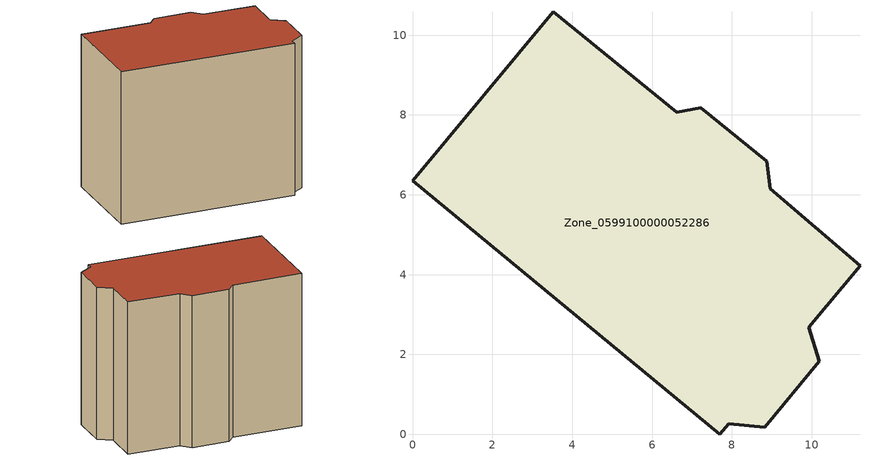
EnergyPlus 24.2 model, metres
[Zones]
Zone_0599100000052286
 floor ground (C_G): 10.19,1.83 8.82,0.18 7.92,0.27 7.7,0 0,6.36 3.53,10.59 6.62,8.07 7.22,8.18 8.88,6.84 8.96,6.15 11.21,4.23 9.93,2.69 z0
 wall outside (C_F): 6.62,8.07 3.53,10.59 0,6.36 7.7,0 7.92,0.27 8.82,0.18 10.19,1.83 9.93,2.69 11.21,4.23 8.96,6.15 8.88,6.84 7.22,8.18 6.62,8.07 z0:8.74
 roof outside (C_R): 8.88,6.84 7.22,8.18 6.62,8.07 3.53,10.59 0,6.36 7.7,0 7.92,0.27 8.82,0.18 10.19,1.83 9.93,2.69 11.21,4.23 8.96,6.15 z8.74
[BUILDING]
Pand.0599100000052286: North Axis=0; Terrain=City; Loads Convergence Tolerance Value=0.04; Temperature Convergence Tolerance Value=0.4; Solar Distribution=FullExterior; Maximum Number of Warmup Days=25; Minimum Number of Warmup Days=1
[Site:Location]
Rotterdam.The.Hague.AP_ZH_NLD Design_Conditions: Latitude=51.96; Longitude=4.45; Time Zone=1; Elevation=-4.5
[SITE:GROUNDTEMPERATURE:BUILDINGSURFACE]
18, 18, 18, 18, 18, 18, 18, 18, 18, 18, 18, 18
[MATERIAL] Thermal Absorptance=0.9; Solar Absorptance=0.7; Visible Absorptance=0.7
Name | Roughness | Thickness | Conductivity | Density | Specific Heat
G.TI.1946 | MediumSmooth | 0.15 | 1 | 540 | 1210
F.TI.1946 | Rough | 0.3 | 0.857143 | 1920 | 840
R.TI.1946 | MediumRough | 0.2 | 0.1 | 1500 | 1000
[CONSTRUCTION]
C_G: G.TI.1946
C_F: F.TI.1946
C_R: R.TI.1946
[ZONE]
Zone_0599100000052286: Type=1; Multiplier=1; Ceiling Height=Autocalculate; Volume=Autocalculate; Floor Area=autocalculate; Part of Total Floor Area=Yes
[ZONEINFILTRATION:DESIGNFLOWRATE]
Infil_Zone_0599100000052286: Zone or ZoneList or Space or SpaceList=Zone_0599100000052286; Schedule=AlwaysOn; Design Flow Rate Calculation Method=Flow/Area; Flow Rate per Floor Area=0.003; Constant Term Coefficient=1; Temperature Term Coefficient=0; Velocity Term Coefficient=0; Velocity Squared Term Coefficient=0
[HVACTEMPLATE:ZONE:IDEALLOADSAIRSYSTEM]
Zone_0599100000052286: Maximum Heating Supply Air Temperature=50; Minimum Cooling Supply Air Temperature=13; Maximum Heating Supply Air Humidity Ratio=0.0156; Minimum Cooling Supply Air Humidity Ratio=0.0077; Heating Limit=NoLimit; Cooling Limit=NoLimit; Dehumidification Control Type=ConstantSensibleHeatRatio; Cooling Sensible Heat Ratio=0.7; Dehumidification Setpoint=60; Humidification Control Type=None; Humidification Setpoint=30; Outdoor Air Method=None; Outdoor Air Flow Rate per Person=0.00944; Outdoor Air Flow Rate per Zone Floor Area=0; Outdoor Air Flow Rate per Zone=0; Demand Controlled Ventilation Type=None; Outdoor Air Economizer Type=NoEconomizer; Heat Recovery Type=None; Sensible Heat Recovery Effectiveness=0.7; Latent Heat Recovery Effectiveness=0.65
[ZONECONTROL:THERMOSTAT]
ThermostatControl_Zone_0599100000052286: Zone or ZoneList=Zone_0599100000052286; Control Type Schedule=DualSetpointControlType; Control 1=Thermostat_Zone_0599100000052286; Temperature Difference Between Cutout And Setpoint=0
[THERMOSTATSETPOINT:DUALSETPOINT]
Thermostat_Zone_0599100000052286: Heating Setpoint Temperature Schedule=HeatingSetpoint_Zone_0599100000052286; Cooling Setpoint Temperature Schedule=CoolingSetpoint_Zone_0599100000052286
[SCHEDULE:COMPACT]
HeatingSetpoint_Zone_0599100000052286: Through: 12/31, For: AllDays, Until: 24:00, 21
CoolingSetpoint_Zone_0599100000052286: Through: 12/31, For: AllDays, Until: 24:00, 24
DualSetpointControlType: Through: 12/31, For: AllDays, Until: 24:00, 4
AlwaysOn: Through: 12/31, For: AllDays, Until: 24:00, 1
